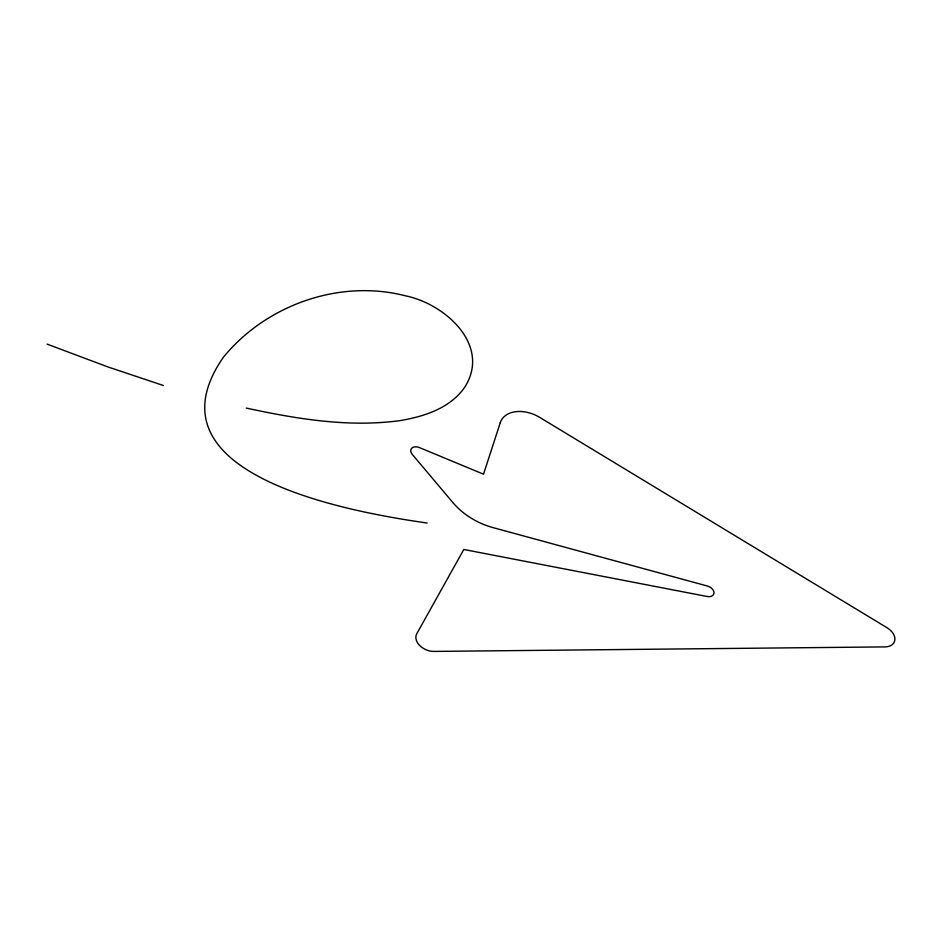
<?xml version="1.0" encoding="UTF-8"?>
<svg xmlns="http://www.w3.org/2000/svg" width="942" height="942" viewBox="0 0 942 942"><rect width="100%" height="100%" fill="white"/><g stroke="black" fill="none" stroke-linecap="round" stroke-linejoin="round"><path stroke-width="1.41" d="M427.162 523.022C354.687 512.648 141.1 476.275 223.254 357.43C265.95 304.961 339.732 278.726 405.649 295.87C444.377 303.677 490.912 344.478 465.23 386.467C450.912 407.945 424.559 416.482 400.303 420.568C348.764 427.692 296.659 418.919 246.274 408.098M163.366 385.49L108.094 366.991L47.1 344.124M500.284 422.652L483.529 474.191L419.331 447.556A7.277 5.016 25.2 0 0 411.831 448.133A7.277 5.016 25.2 0 0 412.219 454.338L453.031 502.734A58.251 40.094 25.2 0 0 492.972 527.602L707.513 586.054A7.277 5.016 25.2 0 1 714.001 592.824A7.277 5.016 25.2 0 1 707.36 596.533L463.805 549.48L416.741 633.813A14.566 10.021 25.2 0 0 419.602 645.388A14.566 10.021 25.2 0 0 433.767 651.417L885.127 646.895A14.566 10.021 25.2 0 0 894.853 639.877A14.566 10.021 25.2 0 0 887.258 627.878L539.695 417.377A29.131 20.053 25.2 0 0 500.284 422.652"/></g></svg>
